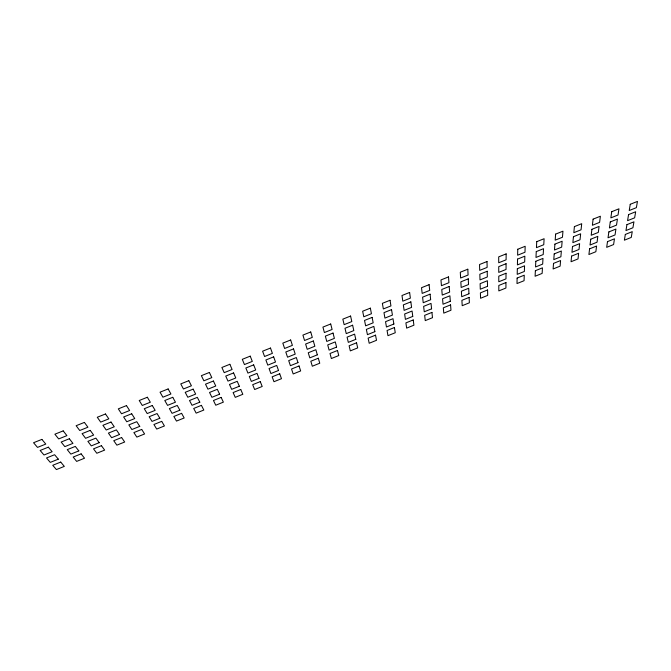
<?xml version="1.0" encoding="UTF-8"?>
<svg xmlns="http://www.w3.org/2000/svg" width="671" height="671" viewBox="0 0 671 671"><rect width="100%" height="100%" fill="white"/><g stroke="black" fill="none" stroke-linecap="round" stroke-linejoin="round"><path stroke-width="1.01" d="M505.959 282.566L505.926 288.035L498.821 290.904L498.805 285.452L505.959 282.566M506.018 273.256L505.984 278.868L498.788 281.77L498.771 276.175L506.018 273.256M506.077 263.703L506.043 269.465L498.754 272.392L498.729 266.647L506.077 263.703M506.144 253.89L506.102 259.811L498.721 262.764L498.696 256.859L506.144 253.89M517.123 278.062L517.005 283.556L524.076 280.704L524.252 275.194L517.123 278.062M517.333 268.71L517.207 274.347L524.37 271.47L524.546 265.808L517.333 268.71M517.542 259.107L517.416 264.894L524.672 261.984L524.856 256.179L517.542 259.107M517.76 249.243L517.626 255.19L524.982 252.254L525.167 246.282L517.76 249.243M535.366 270.707L535.106 276.251L542.143 273.407L542.453 267.846L535.366 270.707M535.81 261.279L535.542 266.966L542.671 264.097L542.99 258.394L535.81 261.279M536.263 251.6L535.986 257.438L543.208 254.544L543.544 248.689L536.263 251.6M536.733 241.661L536.448 247.658L543.762 244.73L544.106 238.717L536.733 241.661M553.525 263.393L553.122 268.97L560.126 266.144L560.579 260.541L553.525 263.393M554.204 253.89L553.793 259.618L560.889 256.758L561.35 251.013L554.204 253.89M554.9 244.135L554.481 250.015L561.661 247.129L562.139 241.233L554.9 244.135M555.613 234.12L555.185 240.159L562.466 237.249L562.952 231.185L555.613 234.12M571.591 256.104L571.055 261.732L578.033 258.914L578.62 253.269L571.591 256.104M572.506 246.525L571.96 252.304L579.023 249.461L579.627 243.665L572.506 246.525M573.445 236.704L572.875 242.625L580.029 239.757L580.65 233.81L573.445 236.704M574.401 226.613L573.822 232.694L581.069 229.792L581.707 223.695L574.401 226.613M589.583 248.849L588.912 254.519L595.856 251.717L596.578 246.031L589.583 248.849M590.732 239.203L590.035 245.024L597.073 242.189L597.811 236.351L590.732 239.203M591.906 229.306L591.193 235.269L598.314 232.418L599.077 226.429L591.906 229.306M593.105 219.14L592.384 225.271L599.597 222.378L600.377 216.23L593.105 219.14M607.498 241.627L606.685 247.339L613.596 244.554L614.46 238.826L607.498 241.627M608.865 231.914L608.035 237.769L615.039 234.951L615.919 229.079L608.865 231.914M610.274 221.942L609.427 227.955L616.515 225.104L617.421 219.073L610.274 221.942M611.726 211.701L610.853 217.874L618.033 214.997L618.956 208.807L611.726 211.701M625.322 234.439L624.382 240.193L631.26 237.417L632.25 231.646L625.322 234.439M626.924 224.651L625.959 230.556L632.921 227.754L633.944 221.833L626.924 224.651M628.559 214.611L627.57 220.667L634.632 217.832L635.672 211.759L628.559 214.611M630.245 204.294L629.23 210.518L636.376 207.658L637.45 201.417L630.245 204.294M58.31 459.157L50.283 462.386L46.525 457.974L54.619 454.72L58.31 459.157M78.817 450.895L70.832 454.116L67.251 449.645L75.311 446.408L78.817 450.895M99.224 442.675L91.273 445.88L87.884 441.35L95.894 438.129L99.224 442.675M119.53 434.498L111.621 437.685L108.408 433.105L116.385 429.893L119.53 434.498M139.744 426.362L131.877 429.532L128.832 424.894L136.767 421.698L139.744 426.362M159.857 418.259L152.023 421.413L149.155 416.725L157.056 413.546L159.857 418.259M179.878 410.199L172.078 413.336L169.377 408.589L177.245 405.427L179.878 410.199M199.799 402.181L192.04 405.301L189.507 400.495L197.333 397.349L199.799 402.181M219.618 394.196L211.902 397.299L209.537 392.443L217.32 389.314L219.618 394.196M239.354 386.244L231.671 389.339L229.474 384.433L237.224 381.321L239.354 386.244M258.989 378.343L251.34 381.422L249.31 376.456L257.018 373.361L258.989 378.343M278.532 370.467L270.916 373.537L269.054 368.522L276.729 365.435L278.532 370.467M297.983 362.634L290.409 365.687L288.698 360.621L296.339 357.551L297.983 362.634M317.333 354.842L309.801 357.878L308.249 352.761L315.856 349.708L317.333 354.842M336.599 347.083L329.1 350.103L327.716 344.936L335.282 341.9L336.599 347.083M355.781 339.358L348.308 342.369L347.083 337.152L354.607 334.124L355.781 339.358M374.863 331.675L367.431 334.67L366.358 329.402L373.848 326.391L374.863 331.675M393.86 324.026L386.462 327.003L385.54 321.686L392.996 318.691L393.86 324.026M412.766 316.41L405.401 319.379L404.638 314.011L412.061 311.034L412.766 316.41M431.579 308.836L424.257 311.789L423.636 306.37L431.025 303.401L431.579 308.836M450.316 301.287L443.019 304.231L442.558 298.771L449.905 295.81L450.316 301.287M468.954 293.781L461.698 296.708L461.38 291.206L468.702 288.262L468.954 293.781M487.515 286.307L480.285 289.218L480.117 283.665L487.406 280.738L487.515 286.307M60.726 462.076L52.749 465.288L56.406 469.583L64.315 466.387L60.726 462.076M81.124 453.848L73.181 457.052L76.653 461.405L84.529 458.218L81.124 453.848M101.413 445.67L93.512 448.857L96.817 453.26L104.651 450.098L101.413 445.67M121.61 437.526L113.743 440.696L116.88 445.158L124.672 442.013L121.61 437.526M141.707 429.423L133.873 432.577L136.842 437.098L144.601 433.961L141.707 429.423M161.703 421.363L153.919 424.5L156.712 429.071L164.437 425.951L161.703 421.363M181.606 413.336L173.856 416.465L176.481 421.086L184.173 417.983L181.606 413.336M201.417 405.351L193.701 408.463L196.167 413.135L203.816 410.048L201.417 405.351M221.128 397.4L213.453 400.495L215.752 405.225L223.368 402.147L221.128 397.4M240.755 389.49L233.114 392.569L235.253 397.349L242.827 394.288L240.755 389.49M260.281 381.614L252.673 384.684L254.653 389.515L262.193 386.471L260.281 381.614M279.715 373.781L272.149 376.834L273.969 381.715L281.476 378.687L279.715 373.781M299.056 365.98L291.524 369.016L293.185 373.948L300.658 370.937L299.056 365.98M318.314 358.222L310.816 361.241L312.317 366.223L319.757 363.221L318.314 358.222M337.471 350.497L330.015 353.5L331.365 358.532L338.763 355.546L337.471 350.497M356.544 342.806L349.121 345.8L350.312 350.883L357.685 347.905L356.544 342.806M375.525 335.156L368.136 338.134L369.184 343.258L376.515 340.298L375.525 335.156M394.422 327.532L387.066 330.501L387.955 335.676L395.261 332.732L394.422 327.532M413.227 319.95L405.905 322.902L406.651 328.127L413.915 325.192L413.227 319.95M431.948 312.409L424.659 315.345L425.255 320.612L432.485 317.693L431.948 312.409M450.577 304.894L443.321 307.821L443.774 313.139L450.971 310.228L450.577 304.894M469.121 297.412L461.9 300.331L462.21 305.691L469.373 302.797L469.121 297.412M487.582 289.973L480.394 292.875L480.562 298.276L487.691 295.399L487.582 289.973M48.346 447.171L40.134 450.459L43.992 454.997L52.137 451.726L48.346 447.171M69.339 438.75L61.162 442.03L64.835 446.626L72.946 443.372L69.339 438.75M90.224 430.379L82.097 433.642L85.586 438.297L93.646 435.06L90.224 430.379M111.017 422.051L102.923 425.297L106.228 430.002L114.255 426.781L111.017 422.051M131.692 413.764L123.64 416.985L126.769 421.757L134.754 418.553L131.692 413.764M152.275 405.51L144.265 408.723L147.209 413.546L155.16 410.358L152.275 405.51M172.757 397.299L164.781 400.503L167.557 405.376L175.458 402.206L172.757 397.299M193.131 389.138L185.196 392.317L187.796 397.249L195.664 394.095L193.131 389.138M213.412 381.011L205.511 384.173L207.943 389.163L215.768 386.018L213.412 381.011M233.592 372.917L225.733 376.07L227.989 381.111L235.781 377.983L233.592 372.917M253.672 364.873L245.846 368.002L247.935 373.101L255.693 369.989L253.672 364.873M273.651 356.863L265.867 359.983L267.788 365.133L275.504 362.03L273.651 356.863M293.537 348.886L285.796 351.998L287.549 357.198L295.223 354.112L293.537 348.886M313.332 340.96L305.624 344.047L307.209 349.306L314.85 346.236L313.332 340.96M333.026 333.068L325.351 336.137L326.777 341.447L334.384 338.394L333.026 333.068M352.619 325.209L344.986 328.27L346.253 333.63L353.818 330.585L352.619 325.209M372.128 317.391L364.529 320.436L365.636 325.846L373.168 322.818L372.128 317.391M391.537 309.608L383.98 312.644L384.919 318.096L392.418 315.085L391.537 309.608M410.853 301.866L403.33 304.886L404.118 310.388L411.583 307.393L410.853 301.866M430.086 294.158L422.596 297.161L423.225 302.722L430.656 299.736L430.086 294.158M449.218 286.492L441.77 289.478L442.239 295.081L449.637 292.111L449.218 286.492M468.266 278.859L460.843 281.828L461.17 287.482L468.526 284.529L468.266 278.859M487.213 271.26L479.832 274.221L480.008 279.916L487.331 276.98L487.213 271.26M41.887 439.396L33.55 442.726L37.517 447.398L45.787 444.085L41.887 439.396M63.2 430.883L54.896 434.196L58.679 438.926L66.907 435.63L63.2 430.883M84.395 422.411L76.142 425.708L79.732 430.497L87.918 427.217L84.395 422.411M105.49 413.982L97.278 417.261L100.684 422.109L108.819 418.847L105.49 413.982M126.475 405.594L118.306 408.865L121.526 413.764L129.629 410.518L126.475 405.594M147.36 397.249L139.232 400.503L142.269 405.46L150.329 402.231L147.36 397.249M168.144 388.945L160.05 392.183L162.902 397.198L170.92 393.986L168.144 388.945M188.811 380.683L180.767 383.904L183.435 388.979L191.42 385.783L188.811 380.683M209.386 372.464L201.375 375.668L203.875 380.801L211.818 377.622L209.386 372.464M229.859 364.286L221.883 367.473L224.206 372.657L232.107 369.495L229.859 364.286M250.224 356.15L242.298 359.32L244.437 364.563L252.304 361.409L250.224 356.15M270.497 348.048L262.604 351.201L264.575 356.502L272.401 353.365L270.497 348.048M290.66 339.987L282.81 343.124L284.613 348.475L292.397 345.364L290.66 339.987M310.732 331.969L302.915 335.097L304.55 340.499L312.3 337.396L310.732 331.969M330.702 323.992L322.927 327.096L324.395 332.556L332.103 329.461L330.702 323.992M350.581 316.049L342.839 319.144L344.139 324.647L351.814 321.577L350.581 316.049M370.358 308.148L362.65 311.227L363.783 316.779L371.424 313.726L370.358 308.148M390.036 300.281L382.369 303.342L383.342 308.954L390.941 305.909L390.036 300.281M409.62 292.455L401.996 295.5L402.801 301.162L410.367 298.134L409.62 292.455M429.113 284.663L421.522 287.7L422.168 293.412L429.7 290.392L429.113 284.663M448.513 276.913L440.956 279.933L441.443 285.695L448.941 282.692L448.513 276.913M467.813 269.205L460.298 272.208L460.625 278.012L468.081 275.026L467.813 269.205M487.02 261.531L479.539 264.517L479.715 270.371L487.138 267.402L487.02 261.531"/></g></svg>
